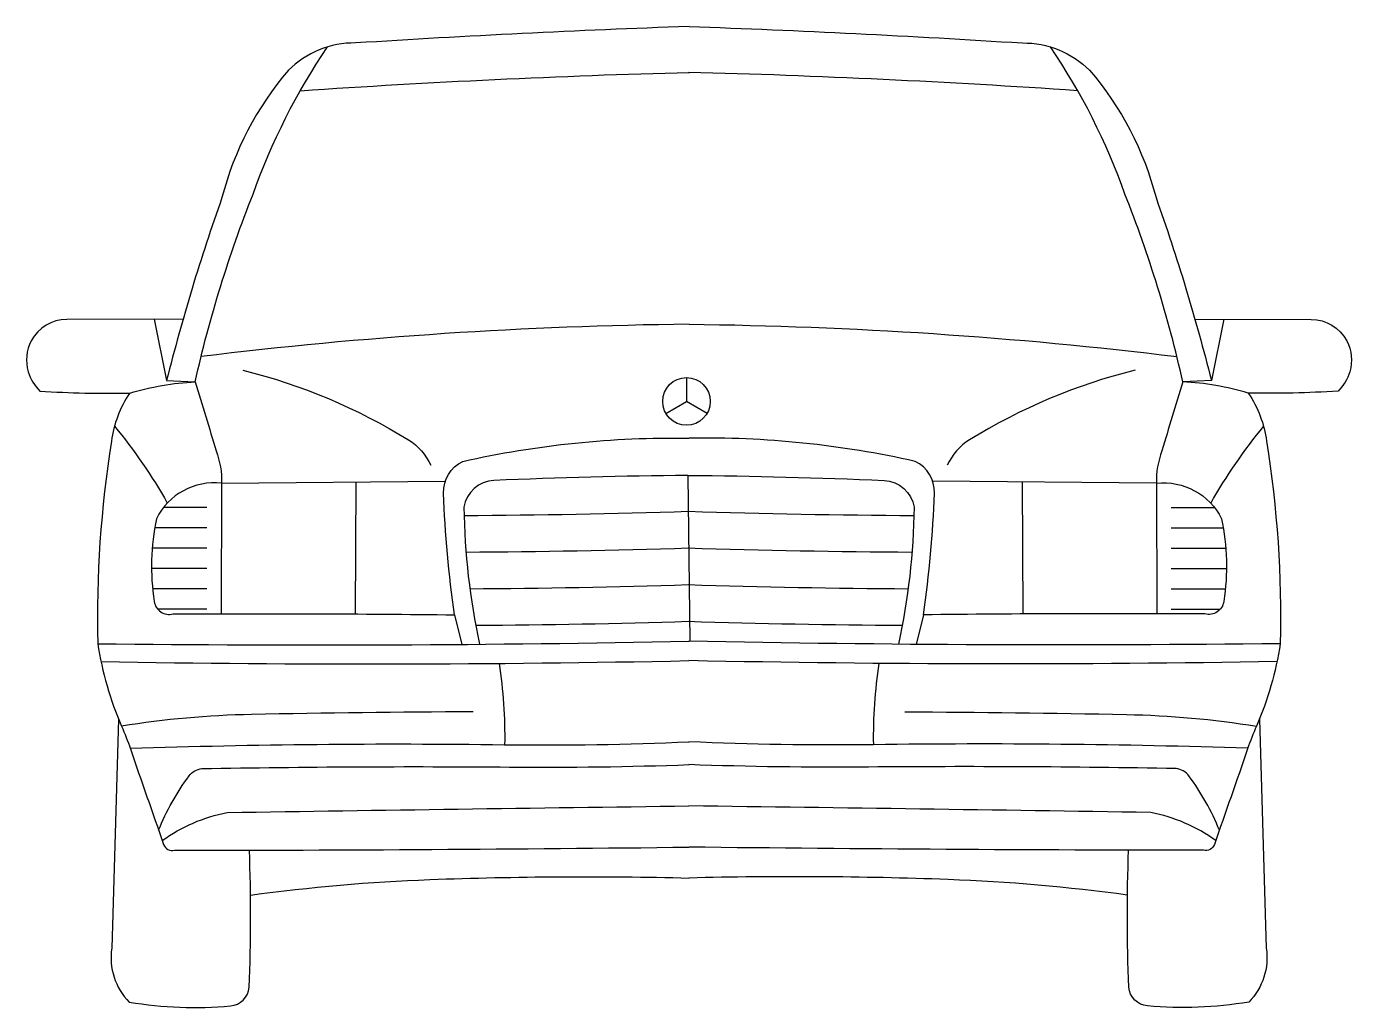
# Model space of a CAD drawing. Extents: x -0.98 to 0.98, y 0 to 1.44.
import ezdxf

# ---------------------------------------------------------------- set-up
doc = ezdxf.new("R2010")
doc.units = 0
doc.header["$LTSCALE"] = 0.0006
doc.header["$MEASUREMENT"] = 0
doc.layers.get('0').update_dxf_attribs({"linetype": 'CONTINUOUS'})

msp = doc.modelspace()

# ---------------------------------------------------------------- linework, layer by layer
for points in [[(0, 1.4437, 0.007203), (-0.4913, 1.4194, 0.202991), (-0.5904, 1.3791, 0.115354), (-0.6882, 1.1915, 0.02362), (-0.7698, 0.922), (-0.7277, 0.92, -0.039295), (-0.6424, 1.1966, -0.063891), (-0.5327, 1.4136, 1.610739)], [(0, 1.4437, -0.007203), (0.4913, 1.4194, -0.202991), (0.5904, 1.3791, -0.115354), (0.6882, 1.1915, -0.02362), (0.7698, 0.922), (0.7277, 0.92, 0.039295), (0.6424, 1.1966, 0.063891), (0.5327, 1.4136, -1.610739)], [(-0.5728, 1.3491, -0.010374), (0.0005, 1.3761, -2.724072)], [(0.5728, 1.3491, 0.010374), (-0.0005, 1.3761, 2.724072)], [(-0.7456, 1.0123), (-0.917, 1.012, 0.27664), (-0.9692, 0.9806, 0.198246), (-0.9737, 0.9346, 0.12914), (-0.9564, 0.9063, 0.020931), (-0.8242, 0.9034, -0.059577), (-0.7277, 0.92, 0.637995)], [(0, 1.0048, 0.02762), (-0.7189, 0.9573, 0.66556)], [(0, 1.0048, -0.02762), (0.7189, 0.9573, -0.66556)], [(0.7456, 1.0123), (0.917, 1.012, -0.27664), (0.9692, 0.9806, -0.198246), (0.9737, 0.9346, -0.12914), (0.9564, 0.9063, -0.020931), (0.8242, 0.9034, 0.059577), (0.7277, 0.92, -0.637995)], [(-0.7277, 0.92, -0.00388), (-0.6969, 0.818, -0.095907), (-0.6887, 0.7704, 0.317279), (-0.7849, 0.7181, 0.088765), (-0.7881, 0.5962, 0.4447), (-0.7602, 0.5778, -0.004269), (-0.3454, 0.5765, -0.028705), (-0.3616, 0.756, -0.295623), (-0.3335, 0.8027, -0.059504), (-0.0001, 0.8369, 0.378332)], [(-0.6573, 0.9371, -0.07746), (-0.4134, 0.8344, -0.149405), (-0.3806, 0.797, -0.959127)], [(0.7277, 0.92, 0.00388), (0.6969, 0.818, 0.095907), (0.6887, 0.7704, -0.317279), (0.7849, 0.7181, -0.088765), (0.7881, 0.5962, -0.4447), (0.7602, 0.5778, 0.004269), (0.3454, 0.5765, 0.028705), (0.3616, 0.756, 0.295623), (0.3335, 0.8027, 0.059504), (0.0001, 0.8369, -0.378332)], [(0.6573, 0.9371, 0.07746), (0.4134, 0.8344, 0.149405), (0.3806, 0.797, 0.959127)], [(-0.8242, 0.9034, 0.116709), (-0.8511, 0.8325, 0.04543), (-0.8713, 0.534, 0.008085), (0.0001, 0.5377, 0.791237)], [(0.8242, 0.9034, -0.116709), (0.8511, 0.8325, -0.04543), (0.8713, 0.534, -0.008085), (-0.0001, 0.5377, -0.791237)], [(-0.8467, 0.8545, -0.043294), (-0.7688, 0.7413, -1.188941)], [(0.8467, 0.8545, 0.043294), (0.7688, 0.7413, 1.188941)], [(-0.0018, 0.782, 0.008987), (-0.2874, 0.7745, 0.355793), (-0.3317, 0.7351, 0.049944), (-0.3086, 0.5332, 18.766225)], [(-0.0018, 0.7821, -0.0091), (0.2874, 0.7745, -0.355793), (0.3317, 0.7351, -0.049944), (0.3086, 0.5332, -18.766225)], [(-0.3315, 0.723, 0.006555), (-0.0011, 0.7291, 0.006598), (0.3315, 0.723)], [(-0.3286, 0.669, 0.006471), (-0.0011, 0.6751, 0.006514), (0.3286, 0.669, 0.006564)], [(-0.3229, 0.615, 0.006331), (-0.0011, 0.621, 0.006373), (0.3229, 0.615, 0.006531)], [(-0.3142, 0.5611, 0.006134), (-0.0011, 0.567, 0.006177), (0.3142, 0.5611, 0.006498)], [(-0.8713, 0.534, 0.064353), (-0.8362, 0.4124, -0.019537), (-0.8232, 0.379, 0.001544), (-0.7742, 0.238, 0.393039), (-0.7581, 0.2294, 0.002712), (0, 0.2341, -2.421509)], [(0.8713, 0.534, -0.064353), (0.8362, 0.4124, 0.019537), (0.8232, 0.379, -0.001544), (0.7742, 0.238, -0.393039), (0.7581, 0.2294, -0.002712), (0, 0.2341, 2.421509)], [(-0.8665, 0.5076, 0.009578), (0, 0.509, -1.320566)], [(0.8665, 0.5076, -0.009578), (0, 0.509, 1.320566)], [(-0.2798, 0.5049, -0.042096), (-0.2717, 0.3851, -0.389821)], [(0.2798, 0.5049, 0.042096), (0.2717, 0.3851, 0.389821)], [(-0.3181, 0.4337, 0.003415), (-0.6446, 0.4296, 0.034954), (-0.8362, 0.4124, 0.495656)], [(0.3181, 0.4337, -0.003415), (0.6446, 0.4296, -0.034954), (0.8362, 0.4124, -0.495656)], [(-0.8406, 0.4227), (-0.8506, 0.0854, 0.238946), (-0.8249, 0.0057, 0.062777), (-0.6755, 0, 0.365466), (-0.6481, 0.0275, 0.01834), (-0.6477, 0.2296, 2.918386)], [(0.8406, 0.4227), (0.8506, 0.0854, -0.238946), (0.8249, 0.0057, -0.062777), (0.6755, 0, -0.365466), (0.6481, 0.0275, -0.01834), (0.6477, 0.2296, -2.918386)], [(-0.8235, 0.3798, -0.011487), (-0.2721, 0.3851, 0.01463), (0, 0.3894, 0.863735)], [(0.8235, 0.3798, 0.011487), (0.2721, 0.3851, -0.01463), (0, 0.3894, -0.863735)], [(-0.7816, 0.2589, -0.064629), (-0.7367, 0.3391, -0.21067), (-0.7178, 0.3498, -0.006875), (-0.2643, 0.3521, 0.01112), (0, 0.3557, -3.384918)], [(0.7816, 0.2589, 0.064629), (0.7367, 0.3391, 0.21067), (0.7178, 0.3498, 0.006875), (0.2643, 0.3521, -0.01112), (0, 0.3557, 3.384918)], [(-0.7763, 0.2437, -0.109894), (-0.6804, 0.2851, -0.000858), (0, 0.2948, -2.055931)], [(0.7763, 0.2437, 0.109894), (0.6804, 0.2851, 0.000858), (0, 0.2948, 2.055931)], [(-0.6462, 0.1634, -0.024723), (-0.3818, 0.1863, -0.015566), (0, 0.1886, 0.027528)], [(0.6462, 0.1634, 0.024723), (0.3818, 0.1863, 0.015566), (0, 0.1886, -0.027528)]]:
    msp.add_lwpolyline(points, format="xyb")
for points in [[(-0.7883, 1.0122), (-0.7698, 0.922)], [(0.7883, 1.0122), (0.7698, 0.922)], [(-0.0037, 0.9262), (-0.0037, 0.8911)], [(-0.0341, 0.8735), (-0.0037, 0.8911)], [(0.0267, 0.8735), (-0.0037, 0.8911)], [(-0.0018, 0.7821), (0.0013, 0.5377)], [(-0.6887, 0.7704), (-0.6894, 0.578)], [(-0.6887, 0.7704), (-0.3591, 0.7733)], [(-0.4908, 0.7722), (-0.4919, 0.5778)], [(0.6887, 0.7704), (0.3591, 0.7733)], [(0.4908, 0.7722), (0.4919, 0.5778)], [(0.6887, 0.7704), (0.6894, 0.578)], [(-0.7103, 0.7348), (-0.7744, 0.7348)], [(0.7103, 0.7348), (0.7744, 0.7348)], [(-0.7103, 0.7048), (-0.7874, 0.7048)], [(0.7103, 0.7048), (0.7874, 0.7048)], [(-0.7103, 0.6748), (-0.791, 0.6748)], [(0.7103, 0.6748), (0.791, 0.6748)], [(-0.7103, 0.6448), (-0.792, 0.6448)], [(0.7103, 0.6448), (0.792, 0.6448)], [(-0.7103, 0.6148), (-0.7904, 0.6148)], [(0.7103, 0.6148), (0.7904, 0.6148)], [(-0.7103, 0.5848), (-0.7828, 0.5848)], [(-0.3454, 0.5765), (-0.3347, 0.533)], [(0.3454, 0.5765), (0.3347, 0.533)], [(0.7103, 0.5848), (0.7828, 0.5848)]]:
    msp.add_lwpolyline(points)
msp.add_circle((-0.0037, 0.8911), 0.0351)

doc.saveas('drawing.dxf')
